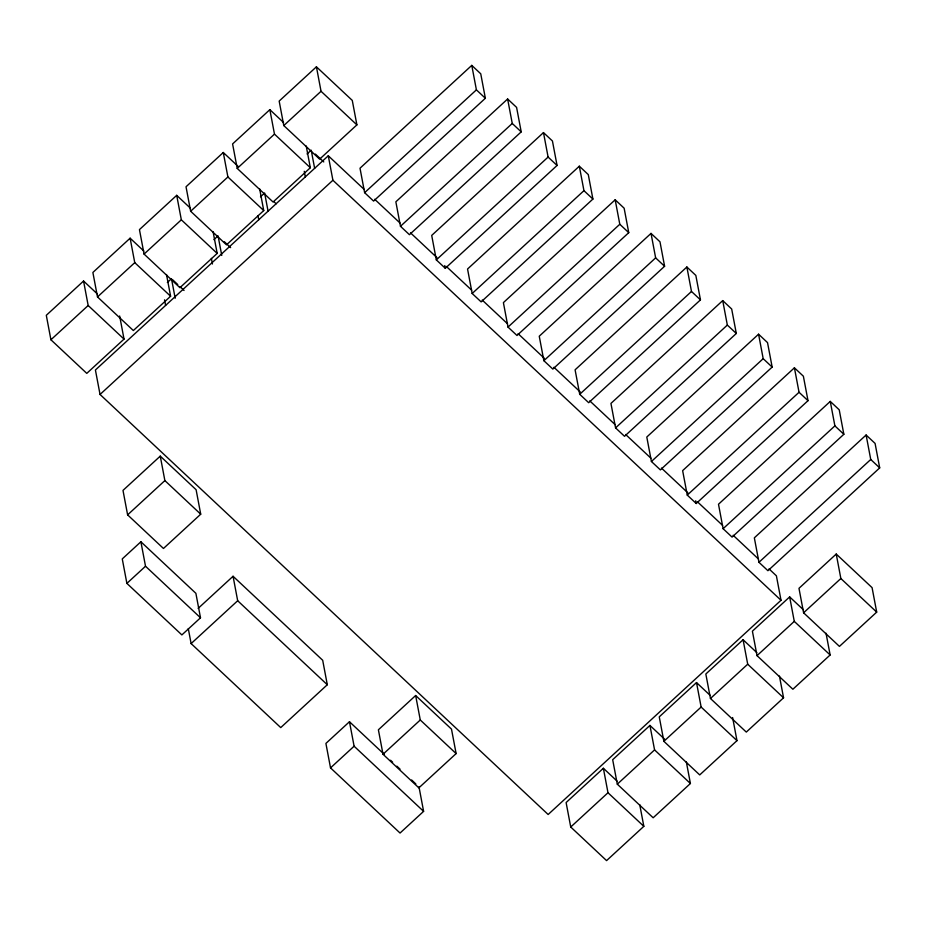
<?xml version="1.0" encoding="UTF-8"?>
<svg xmlns="http://www.w3.org/2000/svg" width="926" height="926" viewBox="0 0 926 926"><rect width="100%" height="100%" fill="white"/><g stroke="black" fill="none" stroke-linecap="round" stroke-linejoin="round"><path stroke-width="1.39" d="M97.265 293.878L83.56 281.029L46.3 315.303L50.918 339.773L86.778 373.375L124.026 339.101L119.662 315.986M143.843 251.039L130.126 238.19L92.878 272.464L97.496 296.933L133.344 330.536L170.604 296.251L166.495 274.513M190.409 208.188L176.704 195.34L139.444 229.613L144.074 254.083L179.922 287.685L217.182 253.411L213.073 231.662M238.04 166.333L223.282 152.501L186.022 186.774L190.64 211.244L226.488 244.846L263.748 210.572L259.639 188.823M283.553 122.51L269.848 109.662L232.588 143.935L237.218 168.405L273.066 202.007L310.326 167.733L306.217 145.984M316.426 66.811L279.166 101.084L283.784 125.554L319.644 159.156L356.892 124.883L352.274 100.413L316.426 66.811L321.044 91.28L356.892 124.883M50.918 339.773L88.178 305.499L83.56 281.029M97.496 296.933L134.756 262.648L130.126 238.19M144.074 254.083L181.334 219.809L176.704 195.34M190.64 211.244L227.9 176.97L223.282 152.501M237.218 168.405L274.478 134.12L269.848 109.662M283.784 125.554L321.044 91.28M167.351 282.488L171.484 278.68L175.188 298.253M213.918 239.649L218.061 235.841M260.495 196.81L264.628 193.002L268.065 211.174M307.062 153.959L311.205 150.151L314.643 168.335M364.126 189.379L328.279 155.776L95.413 369.995L100.043 394.464L548.146 814.498L781.012 600.279L776.393 575.81L769.008 568.888M100.043 394.464L332.909 180.246L328.279 155.776M471.774 65.387L360.006 168.208L364.624 192.677L373.583 201.081L485.363 98.26L480.744 73.791L471.774 65.387L476.404 89.857L485.363 98.26M364.624 192.677L476.404 89.857M507.622 98.989L395.853 201.81L400.472 226.28L409.431 234.683L521.211 131.862L516.592 107.393L507.622 98.989L512.252 123.459L521.211 131.862M400.472 226.28L512.252 123.459M160.256 456.124L122.996 490.398L127.614 514.868L163.462 548.47L200.722 514.196L196.104 489.727L160.256 456.124L164.874 480.594L200.722 514.196M127.614 514.868L164.874 480.594M543.481 132.592L431.701 235.412L436.32 259.882L445.29 268.285L557.058 165.465L552.44 140.995L543.481 132.592L548.099 157.061L557.058 165.465M436.32 259.882L548.099 157.061M140.891 541.768L122.267 558.91L126.885 583.38L181.878 634.923L200.502 617.781L195.884 593.323L140.891 541.768L145.521 566.237L200.502 617.781M579.329 166.194L467.549 269.015L472.167 293.484L481.138 301.888L592.906 199.067L588.288 174.597L579.329 166.194L583.947 190.663L592.906 199.067M126.885 583.38L145.521 566.237M472.167 293.484L583.947 190.663M615.177 199.796L503.397 302.617L508.015 327.086L516.986 335.49L628.754 232.669L624.136 208.2L615.177 199.796L619.795 224.266L628.754 232.669M198.129 608.405L233.063 576.273L322.688 660.273L327.306 684.742L280.74 727.593L191.115 643.582L188.291 628.627M508.015 327.086L619.795 224.266M191.115 643.582L237.681 600.742L233.063 576.273M651.024 233.398L539.245 336.219L543.875 360.689L552.834 369.092L664.602 266.271L659.983 241.802L651.024 233.398L655.643 257.868L664.602 266.271M543.875 360.689L655.643 257.868M686.872 267.001L575.092 369.821L579.722 394.291L588.681 402.694L700.461 299.874L695.831 275.404L686.872 267.001L691.49 291.47L700.461 299.874M579.722 394.291L691.49 291.47M722.72 300.603L610.94 403.423L615.57 427.893L624.529 436.296L736.309 333.476L731.679 309.006L722.72 300.603L727.338 325.072L736.309 333.476M615.57 427.893L727.338 325.072M758.568 334.205L646.788 437.037L651.418 461.495L660.377 469.899L772.157 367.078L767.527 342.608L758.568 334.205L763.186 358.675L772.157 367.078M384.232 754.32L349.472 721.736L325.906 743.416L330.524 767.885L400.044 833.041L423.61 811.361L418.992 786.892M651.418 461.495L763.186 358.675M330.524 767.885L354.102 746.206L349.472 721.736M415.647 695.519L378.387 729.792L383.017 754.262L418.865 787.864L456.124 753.59L451.494 729.121L415.647 695.519L420.277 719.988L456.124 753.59M794.415 367.807L682.636 470.639L687.266 495.097L696.225 503.501L808.004 400.68L803.374 376.211L794.415 367.807L799.045 392.277L808.004 400.68M383.017 754.262L420.277 719.988M687.266 495.097L799.045 392.277M830.263 401.409L718.495 504.242L723.113 528.7L732.072 537.103L843.852 434.282L839.222 409.813L830.263 401.409L834.893 425.879L843.852 434.282M723.113 528.7L834.893 425.879M866.111 435.012L754.343 537.844L758.961 562.302L767.92 570.705L879.7 467.885L875.082 443.415L866.111 435.012L870.741 459.481L879.7 467.885M758.961 562.302L870.741 459.481M617.075 781.116L603.37 768.267L566.11 802.541L570.729 827.011L606.576 860.613L643.836 826.339L639.727 804.59M664.706 739.261L649.936 725.428L612.676 759.702L617.306 784.172L653.154 817.774L690.414 783.5L686.305 761.751M710.219 695.426L696.514 682.578L659.254 716.851L663.873 741.321L699.72 774.923L736.98 740.65L732.616 717.546M756.797 652.587L743.08 639.739L705.832 674.012L710.45 698.482L746.298 732.084L783.558 697.81L779.449 676.061M803.363 609.748L789.658 596.9L752.398 631.173L757.028 655.643L792.876 689.245L830.136 654.971L826.027 633.222M836.236 554.049L798.976 588.323L803.594 612.792L839.442 646.394L876.702 612.121L872.084 587.651L836.236 554.049L840.854 578.519L876.702 612.121M570.729 827.011L607.988 792.737L603.37 768.267M617.306 784.172L654.566 749.898L649.936 725.428M663.873 741.321L701.132 707.047L696.514 682.578M710.45 698.482L747.71 664.208L743.08 639.739M757.028 655.643L794.277 621.369L789.658 596.9M803.594 612.792L840.854 578.519M374.671 199.264L399.974 222.981M410.519 232.866L436.887 257.578M446.367 266.468L471.681 290.185M482.226 300.07L507.529 323.787M518.074 333.673L544.43 358.385M553.922 367.275L580.278 391.987M589.769 400.877L615.072 424.594M625.617 434.479L650.92 458.196M661.465 468.081L687.821 492.794M697.313 501.684L722.616 525.412M733.16 535.286L758.463 559.015M315.396 154.086L323.776 161.934M332.909 180.246L781.012 600.279M274.478 134.12L310.326 167.733M794.277 621.369L830.136 654.971M274.061 201.833L276.156 203.801M227.9 176.97L263.748 210.572M747.71 664.208L783.558 697.81M224.347 241.732L230.632 247.624M181.334 219.809L217.182 253.411M701.132 707.047L736.98 740.65M172.537 279.664L177.769 284.571M179.864 286.539L184.054 290.463M134.756 262.648L170.604 296.251M654.566 749.898L690.414 783.5M88.178 305.499L124.026 339.101M607.988 792.737L643.836 826.339M237.681 600.742L327.306 684.742M390.552 760.234L392.659 762.214M396.872 766.161L400.032 769.124M411.619 779.981L415.832 783.94M354.102 746.206L423.61 811.361M695.715 500.781L696.225 503.501M444.769 265.565L445.29 268.285M304.272 171.31L305.325 176.901M257.96 215.55L258.748 219.74M218.328 237.241L221.754 255.414M211.383 258.389L212.448 263.979M164.55 299.839L165.604 305.43"/></g></svg>
